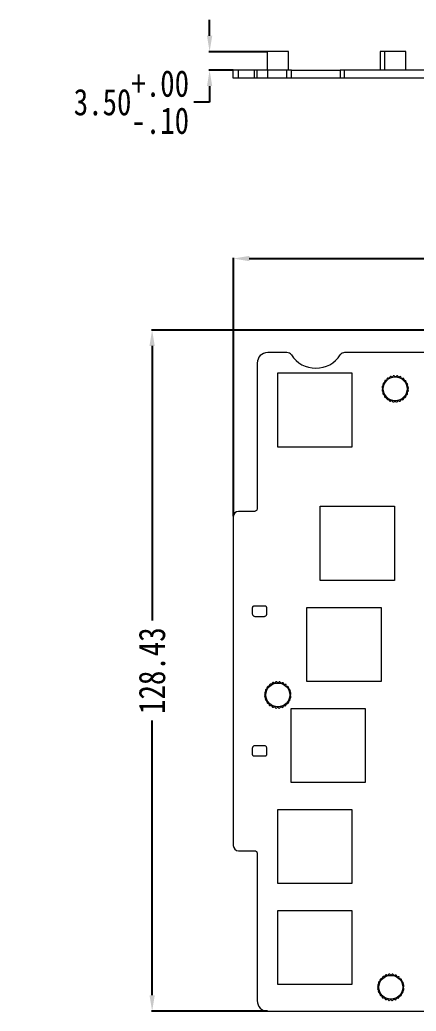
# Model space of a CAD drawing. Header units: inches. Extents: x -365 to 399, y 78 to 478.
# Drawn here: x -324.2 to -249.3, y 99.2 to 286.1 of the extents above; entities that cross this region are included whole.
import ezdxf

# ---------------------------------------------------------------- set-up
doc = ezdxf.new("R2010")
doc.units = ezdxf.units.IN
doc.header["$LTSCALE"] = 2.574606
doc.header["$MEASUREMENT"] = 0
doc.header["$PDMODE"] = 3
doc.header["$PDSIZE"] = 0.3125
doc.layers.get('0').update_dxf_attribs({"linetype": 'CONTINUOUS'})
doc.layers.get('Defpoints').update_dxf_attribs({"linetype": 'CONTINUOUS'})
doc.styles.get("Standard").update_dxf_attribs({"font": 'txt', "width": 0.8})
doc.dimstyles.new('副本 STANDARD', dxfattribs={"dimtxt": 5, "dimasz": 3, "dimexe": 0.125, "dimexo": 0.0625, "dimgap": 0.09, "dimtad": 0, "dimtoh": 1, "dimzin": 4, "dimdsep": 46, "dimtxsty": 'Standard', "dimblk": '_FILLED', "dimcen": 0.09, "dimazin": 1, "dimtp": 0.01, "dimtm": 0.01, "dimtfac": 1, "dimtofl": 0, "dimtmove": 0, "dimatfit": 3, "dimldrblk": '_FILLED', "dimfxl": 1, "dimtolj": 1, "dimtzin": 4, "dimarcsym": 0})

# ---------------------------------------------------------------- blocks, each defined once
blk = doc.blocks.new('_FILLED')
at = {"color": 0, "linetype": 'ByBlock'}
blk.add_solid([(0, 0), (-1, 0.167), (-1, -0.167)], dxfattribs=at)
blk = doc.blocks.new('*D16')
at = {"color": 0, "lineweight": -2, "transparency": 16777216}
for p, q in [((-283.86, 192.47), (-283.86, 241.2)), ((95.19, 194.47), (95.19, 241.2)), ((-280.86, 241.08), (-110.09, 241.08)), ((92.19, 241.08), (-78.58, 241.08))]:
    blk.add_line(p, q, dxfattribs=at)
at = {"layer": 'Defpoints', "color": 0, "transparency": 16777216}
for p in [(95.19, 241.08), (95.19, 194.41), (-283.86, 192.41)]:
    blk.add_point(p, dxfattribs=at)
at = {"color": 0, "lineweight": -2, "transparency": 16777216, "xscale": 3, "yscale": 3, "zscale": 3, "rotation": 180}
blk.add_blockref('_FILLED', (-283.86, 241.08), dxfattribs=at)
at = {"color": 0, "lineweight": -2, "transparency": 16777216, "xscale": 3, "yscale": 3, "zscale": 3}
blk.add_blockref('_FILLED', (95.19, 241.08), dxfattribs=at)
at = {"color": 0, "transparency": 16777216, "insert": (-94.34, 241.08), "char_height": 5, "attachment_point": 5}
blk.add_mtext('\\A1;379.05±.15', dxfattribs=at)
blk = doc.blocks.new('*D18')
at = {"color": 0, "lineweight": -2, "transparency": 16777216}
for p, q in [((-229.54, 227.59), (-299.32, 227.59)), ((-299.19, 224.59), (-299.19, 172.8)), ((-299.19, 102.16), (-299.19, 153.95)), ((-277.42, 99.16), (-299.32, 99.16))]:
    blk.add_line(p, q, dxfattribs=at)
at = {"layer": 'Defpoints', "color": 0, "transparency": 16777216}
for p in [(-229.48, 227.59), (-299.19, 99.16), (-277.36, 99.16)]:
    blk.add_point(p, dxfattribs=at)
at = {"color": 0, "lineweight": -2, "transparency": 16777216, "xscale": 3, "yscale": 3, "zscale": 3}
for p, rotation in [((-299.19, 227.59), 90), ((-299.19, 99.16), 270)]:
    blk.add_blockref('_FILLED', p, dxfattribs=dict(at, rotation=rotation))
at = {"color": 0, "transparency": 16777216, "insert": (-299.19, 163.37), "char_height": 5, "attachment_point": 5, "rotation": 90}
blk.add_mtext('\\A1;128.43', dxfattribs=at)
blk = doc.blocks.new('*D19')
at = {"color": 0, "lineweight": -2, "transparency": 16777216}
for p, q in [((-288.34, 283.09), (-288.34, 286.09)), ((-277.53, 280.09), (-288.47, 280.09)), ((-283.92, 276.59), (-288.47, 276.59)), ((-288.34, 273.59), (-288.34, 270.59)), ((-288.34, 270.59), (-291.34, 270.59))]:
    blk.add_line(p, q, dxfattribs=at)
at = {"layer": 'Defpoints', "color": 0, "transparency": 16777216}
for p in [(-277.47, 280.09), (-288.34, 276.59), (-283.86, 276.59)]:
    blk.add_point(p, dxfattribs=at)
at = {"color": 0, "lineweight": -2, "transparency": 16777216, "xscale": 3, "yscale": 3, "zscale": 3}
for p, rotation in [((-288.34, 280.09), 270), ((-288.34, 276.59), 90)]:
    blk.add_blockref('_FILLED', p, dxfattribs=dict(at, rotation=rotation))
at = {"color": 0, "transparency": 16777216, "insert": (-303.1, 270.59), "char_height": 5, "attachment_point": 5}
blk.add_mtext('\\A1;3.50\\S+.00^ -.10;', dxfattribs=at)

msp = doc.modelspace()

# ---------------------------------------------------------------- linework, layer by layer
at = {"color": 7, "linetype": 'Continuous', "lineweight": 15}
for p, q in [((-277.467, 280.095), (-277.467, 276.595)), ((-275.436, 280.095), (-277.467, 280.095)), ((-273.467, 280.095), (-275.436, 280.095)), ((-273.467, 276.595), (-273.467, 280.095)), ((-256.14, 280.095), (-256.14, 276.595)), ((-255.301, 280.095), (-256.14, 280.095)), ((-255.301, 280.095), (-255.301, 276.595)), ((-253.27, 280.095), (-255.301, 280.095)), ((-251.301, 280.095), (-253.27, 280.095)), ((-251.301, 276.595), (-251.301, 280.095)), ((-283.862, 275.095), (-283.862, 276.595)), ((-282.862, 275.095), (-283.862, 275.095)), ((-282.862, 275.095), (-282.862, 276.595)), ((-279.862, 276.595), (-282.862, 276.595)), ((-279.862, 275.095), (-282.862, 275.095)), ((-279.862, 275.095), (-279.862, 276.595)), ((-279.362, 275.095), (-279.362, 276.595)), ((-277.362, 275.095), (-279.362, 275.095)), ((-277.362, 275.095), (-277.362, 276.595)), ((-273.745, 276.595), (-277.362, 276.595)), ((-273.745, 275.095), (-277.362, 275.095)), ((-273.745, 275.095), (-273.745, 276.595)), ((-272.907, 275.095), (-273.745, 275.095)), ((-272.907, 275.095), (-272.907, 276.595)), ((-263.686, 275.095), (-272.907, 275.095)), ((-263.686, 276.595), (-263.686, 275.095)), ((-262.847, 275.095), (-263.686, 275.095)), ((-262.847, 275.095), (-262.847, 276.595)), ((-231.477, 276.595), (-262.847, 276.595)), ((-231.477, 275.095), (-262.847, 275.095)), ((-273.745, 223.358), (-277.362, 223.358)), ((-231.477, 223.358), (-262.847, 223.358)), ((-279.362, 221.358), (-279.362, 193.908)), ((-275.474, 219.503), (-261.474, 219.503)), ((-275.474, 205.503), (-275.474, 219.503)), ((-261.474, 219.503), (-261.474, 205.503)), ((-261.474, 205.503), (-275.474, 205.503)), ((-279.862, 193.408), (-282.862, 193.408)), ((-267.462, 180.358), (-267.462, 194.358)), ((-267.462, 194.358), (-253.462, 194.358)), ((-253.462, 194.358), (-253.462, 180.358)), ((-283.862, 192.408), (-283.862, 130.408)), ((-253.462, 180.358), (-267.462, 180.358)), ((-280.212, 173.995), (-280.212, 175.295)), ((-279.912, 175.595), (-277.912, 175.595)), ((-277.612, 175.295), (-277.612, 173.995)), ((-269.967, 161.308), (-269.967, 175.308)), ((-269.967, 175.308), (-255.967, 175.308)), ((-255.967, 175.308), (-255.967, 161.308)), ((-278.062, 173.545), (-279.762, 173.545)), ((-255.967, 161.308), (-269.967, 161.308)), ((-272.967, 142.258), (-272.967, 156.258)), ((-272.967, 156.258), (-258.967, 156.258)), ((-258.967, 156.258), (-258.967, 142.258)), ((-280.212, 147.52), (-280.212, 148.82)), ((-279.762, 149.27), (-278.062, 149.27)), ((-277.612, 148.82), (-277.612, 147.52)), ((-277.912, 147.22), (-279.912, 147.22)), ((-258.967, 142.258), (-272.967, 142.258)), ((-275.472, 123.208), (-275.472, 137.208)), ((-275.472, 137.208), (-261.472, 137.208)), ((-261.472, 137.208), (-261.472, 123.208)), ((-282.862, 129.408), (-279.862, 129.408)), ((-279.362, 128.908), (-279.362, 101.158)), ((-261.472, 123.208), (-275.472, 123.208)), ((-275.472, 118.158), (-261.472, 118.158)), ((-275.472, 104.158), (-275.472, 118.158)), ((-261.472, 118.158), (-261.472, 104.158)), ((-261.472, 104.158), (-275.472, 104.158)), ((-277.362, 99.158), (-222.262, 99.158))]:
    msp.add_line(p, q, dxfattribs=at)
for centre in [(-253.301, 216.503), (-275.467, 158.783), (-254.14, 103.658)]:
    msp.add_circle(centre, 2.25, dxfattribs=at)
for centre, radius, start, end in [((-277.362, 221.358), 2, 90, 180), ((-273.745, 222.358), 1, 33.03995, 90), ((-268.296, 225.902), 5.5, 213.03995, 326.96005), ((-262.847, 222.358), 1, 90, 146.96005), ((-254.135, 218.646), 0.2, 115.8285, 163.50704), ((-254.162, 218.635), 0.2, 59.75142, 107.42996), ((-253.935, 219.024), 0.25, 239.75142, 328.50704), ((-253.552, 218.789), 0.2, 100.8285, 148.50704), ((-253.581, 218.786), 0.2, 44.75142, 92.42996), ((-253.261, 219.102), 0.25, 224.75142, 313.50704), ((-252.951, 218.776), 0.2, 85.8285, 133.50704), ((-252.98, 218.78), 0.2, 29.75142, 77.42996), ((-252.59, 219.004), 0.25, 209.75142, 298.50704), ((-252.375, 218.608), 0.2, 70.8285, 118.50704), ((-252.402, 218.62), 0.2, 14.75142, 62.42996), ((-255.574, 216.852), 0.2, 175.8285, 223.50704), ((-255.578, 216.823), 0.2, 119.75142, 167.42996), ((-255.802, 217.214), 0.25, 299.75142, 28.50704), ((-255.406, 217.428), 0.2, 160.8285, 208.50704), ((-255.418, 217.402), 0.2, 104.75142, 152.42996), ((-255.532, 217.837), 0.25, 284.75142, 13.50704), ((-255.095, 217.942), 0.2, 145.8285, 193.50704), ((-255.113, 217.919), 0.2, 89.75142, 137.42996), ((-255.111, 218.369), 0.25, 269.75142, 358.50704), ((-254.661, 218.357), 0.2, 130.8285, 178.50704), ((-254.685, 218.34), 0.2, 74.75142, 122.42996), ((-254.566, 218.774), 0.25, 254.75142, 343.50704), ((-251.967, 218.734), 0.25, 194.75142, 283.50704), ((-251.862, 218.297), 0.2, 55.8285, 103.50704), ((-251.884, 218.315), 0.2, 359.75142, 47.42996), ((-251.434, 218.313), 0.25, 179.75142, 268.50704), ((-251.446, 217.863), 0.2, 40.8285, 88.50704), ((-251.464, 217.887), 0.2, 344.75142, 32.42996), ((-251.03, 217.768), 0.25, 164.75142, 253.50704), ((-251.157, 217.337), 0.2, 25.8285, 73.50704), ((-250.779, 217.137), 0.25, 149.75142, 238.50704), ((-251.168, 217.364), 0.2, 329.75142, 17.42996), ((-251.014, 216.754), 0.2, 10.8285, 58.50704), ((-255.584, 216.223), 0.2, 134.75142, 182.42996), ((-255.587, 216.252), 0.2, 190.8285, 238.50704), ((-255.9, 216.542), 0.25, 314.75142, 43.50704), ((-255.822, 215.868), 0.25, 329.75142, 58.50704), ((-255.433, 215.641), 0.2, 149.75142, 197.42996), ((-255.444, 215.668), 0.2, 205.8285, 253.50704), ((-255.572, 215.237), 0.25, 344.75142, 73.50704), ((-255.138, 215.119), 0.2, 164.75142, 212.42996), ((-255.155, 215.142), 0.2, 220.8285, 268.50704), ((-251.507, 215.063), 0.2, 325.8285, 13.50704), ((-251.069, 215.169), 0.25, 104.75142, 193.50704), ((-251.184, 215.604), 0.2, 284.75142, 332.42996), ((-250.8, 215.792), 0.25, 119.75142, 208.50704), ((-251.195, 215.577), 0.2, 340.8285, 28.50704), ((-250.701, 216.463), 0.25, 134.75142, 223.50704), ((-251.023, 216.182), 0.2, 299.75142, 347.42996), ((-251.027, 216.153), 0.2, 355.8285, 43.50704), ((-251.018, 216.783), 0.2, 314.75142, 2.42996), ((-255.167, 214.692), 0.25, 359.75142, 88.50704), ((-254.717, 214.69), 0.2, 179.75142, 227.42996), ((-254.74, 214.709), 0.2, 235.8285, 283.50704), ((-254.635, 214.271), 0.25, 14.75142, 103.50704), ((-254.2, 214.386), 0.2, 194.75142, 242.42996), ((-254.226, 214.397), 0.2, 250.8285, 298.50704), ((-254.012, 214.002), 0.25, 29.75142, 118.50704), ((-253.621, 214.225), 0.2, 209.75142, 257.42996), ((-253.65, 214.229), 0.2, 265.8285, 313.50704), ((-253.34, 213.903), 0.25, 44.75142, 133.50704), ((-253.021, 214.22), 0.2, 224.75142, 272.42996), ((-253.05, 214.216), 0.2, 280.8285, 328.50704), ((-252.666, 213.981), 0.25, 59.75142, 148.50704), ((-252.439, 214.37), 0.2, 239.75142, 287.42996), ((-252.467, 214.359), 0.2, 295.8285, 343.50704), ((-252.035, 214.231), 0.25, 74.75142, 163.50704), ((-251.917, 214.666), 0.2, 254.75142, 302.42996), ((-251.94, 214.648), 0.2, 310.8285, 358.50704), ((-251.49, 214.636), 0.25, 89.75142, 178.50704), ((-251.488, 215.086), 0.2, 269.75142, 317.42996), ((-282.862, 192.408), 1, 90, 180), ((-276.827, 160.637), 0.2, 130.8285, 178.50704), ((-276.851, 160.62), 0.2, 74.75142, 122.42996), ((-276.732, 161.054), 0.25, 254.75142, 343.50704), ((-276.301, 160.926), 0.2, 115.8285, 163.50704), ((-276.328, 160.915), 0.2, 59.75142, 107.42996), ((-276.102, 161.304), 0.25, 239.75142, 328.50704), ((-275.718, 161.069), 0.2, 100.8285, 148.50704), ((-275.747, 161.066), 0.2, 44.75142, 92.42996), ((-275.427, 161.382), 0.25, 224.75142, 313.50704), ((-275.118, 161.056), 0.2, 85.8285, 133.50704), ((-275.146, 161.06), 0.2, 29.75142, 77.42996), ((-274.756, 161.284), 0.25, 209.75142, 298.50704), ((-274.541, 160.888), 0.2, 70.8285, 118.50704), ((-274.568, 160.9), 0.2, 14.75142, 62.42996), ((-274.133, 161.014), 0.25, 194.75142, 283.50704), ((-274.028, 160.577), 0.2, 55.8285, 103.50704), ((-277.744, 159.103), 0.2, 119.75142, 167.42996), ((-277.74, 159.132), 0.2, 175.8285, 223.50704), ((-278.067, 158.822), 0.25, 314.75142, 43.50704), ((-277.968, 159.494), 0.25, 299.75142, 28.50704), ((-277.572, 159.708), 0.2, 160.8285, 208.50704), ((-277.584, 159.682), 0.2, 104.75142, 152.42996), ((-277.698, 160.117), 0.25, 284.75142, 13.50704), ((-277.261, 160.222), 0.2, 145.8285, 193.50704), ((-277.279, 160.199), 0.2, 89.75142, 137.42996), ((-277.277, 160.649), 0.25, 269.75142, 358.50704), ((-274.051, 160.595), 0.2, 359.75142, 47.42996), ((-273.601, 160.593), 0.25, 179.75142, 268.50704), ((-273.612, 160.143), 0.2, 40.8285, 88.50704), ((-273.63, 160.167), 0.2, 344.75142, 32.42996), ((-273.196, 160.048), 0.25, 164.75142, 253.50704), ((-273.323, 159.617), 0.2, 25.8285, 73.50704), ((-272.945, 159.417), 0.25, 149.75142, 238.50704), ((-273.334, 159.644), 0.2, 329.75142, 17.42996), ((-272.867, 158.743), 0.25, 134.75142, 223.50704), ((-273.181, 159.034), 0.2, 10.8285, 58.50704), ((-273.184, 159.063), 0.2, 314.75142, 2.42996), ((-277.75, 158.503), 0.2, 134.75142, 182.42996), ((-277.753, 158.532), 0.2, 190.8285, 238.50704), ((-277.988, 158.148), 0.25, 329.75142, 58.50704), ((-277.599, 157.921), 0.2, 149.75142, 197.42996), ((-277.61, 157.948), 0.2, 205.8285, 253.50704), ((-277.738, 157.517), 0.25, 344.75142, 73.50704), ((-277.304, 157.399), 0.2, 164.75142, 212.42996), ((-277.321, 157.422), 0.2, 220.8285, 268.50704), ((-277.333, 156.972), 0.25, 359.75142, 88.50704), ((-273.656, 156.916), 0.25, 89.75142, 178.50704), ((-273.655, 157.366), 0.2, 269.75142, 317.42996), ((-273.673, 157.343), 0.2, 325.8285, 13.50704), ((-273.235, 157.449), 0.25, 104.75142, 193.50704), ((-273.35, 157.884), 0.2, 284.75142, 332.42996), ((-272.966, 158.072), 0.25, 119.75142, 208.50704), ((-273.361, 157.857), 0.2, 340.8285, 28.50704), ((-273.189, 158.462), 0.2, 299.75142, 347.42996), ((-273.194, 158.433), 0.2, 355.8285, 43.50704), ((-276.883, 156.97), 0.2, 179.75142, 227.42996), ((-276.906, 156.989), 0.2, 235.8285, 283.50704), ((-276.801, 156.551), 0.25, 14.75142, 103.50704), ((-276.366, 156.666), 0.2, 194.75142, 242.42996), ((-276.393, 156.677), 0.2, 250.8285, 298.50704), ((-276.178, 156.282), 0.25, 29.75142, 118.50704), ((-275.787, 156.505), 0.2, 209.75142, 257.42996), ((-275.816, 156.509), 0.2, 265.8285, 313.50704), ((-275.506, 156.183), 0.25, 44.75142, 133.50704), ((-275.187, 156.5), 0.2, 224.75142, 272.42996), ((-275.216, 156.496), 0.2, 280.8285, 328.50704), ((-274.832, 156.261), 0.25, 59.75142, 148.50704), ((-274.605, 156.65), 0.2, 239.75142, 287.42996), ((-274.633, 156.639), 0.2, 295.8285, 343.50704), ((-274.201, 156.511), 0.25, 74.75142, 163.50704), ((-274.083, 156.946), 0.2, 254.75142, 302.42996), ((-274.106, 156.928), 0.2, 310.8285, 358.50704), ((-282.862, 130.408), 1, 180, 270), ((-256.257, 104.557), 0.2, 104.75142, 152.42996), ((-256.372, 104.992), 0.25, 284.75142, 13.50704), ((-255.934, 105.097), 0.2, 145.8285, 193.50704), ((-255.952, 105.074), 0.2, 89.75142, 137.42996), ((-255.95, 105.524), 0.25, 269.75142, 358.50704), ((-255.501, 105.512), 0.2, 130.8285, 178.50704), ((-255.524, 105.495), 0.2, 74.75142, 122.42996), ((-255.406, 105.929), 0.25, 254.75142, 343.50704), ((-254.974, 105.801), 0.2, 115.8285, 163.50704), ((-255.001, 105.79), 0.2, 59.75142, 107.42996), ((-254.775, 106.179), 0.25, 239.75142, 328.50704), ((-254.391, 105.944), 0.2, 100.8285, 148.50704), ((-254.42, 105.941), 0.2, 44.75142, 92.42996), ((-254.101, 106.257), 0.25, 224.75142, 313.50704), ((-253.791, 105.931), 0.2, 85.8285, 133.50704), ((-253.82, 105.935), 0.2, 29.75142, 77.42996), ((-253.429, 106.159), 0.25, 209.75142, 298.50704), ((-253.214, 105.763), 0.2, 70.8285, 118.50704), ((-253.241, 105.775), 0.2, 14.75142, 62.42996), ((-252.806, 105.889), 0.25, 194.75142, 283.50704), ((-252.701, 105.452), 0.2, 55.8285, 103.50704), ((-252.724, 105.47), 0.2, 359.75142, 47.42996), ((-252.274, 105.468), 0.25, 179.75142, 268.50704), ((-252.286, 105.018), 0.2, 40.8285, 88.50704), ((-252.303, 105.042), 0.2, 344.75142, 32.42996), ((-251.869, 104.923), 0.25, 164.75142, 253.50704), ((-256.423, 103.378), 0.2, 134.75142, 182.42996), ((-256.426, 103.407), 0.2, 190.8285, 238.50704), ((-256.418, 103.978), 0.2, 119.75142, 167.42996), ((-256.413, 104.007), 0.2, 175.8285, 223.50704), ((-256.74, 103.697), 0.25, 314.75142, 43.50704), ((-256.661, 103.023), 0.25, 329.75142, 58.50704), ((-256.641, 104.369), 0.25, 299.75142, 28.50704), ((-256.273, 102.796), 0.2, 149.75142, 197.42996), ((-256.246, 104.583), 0.2, 160.8285, 208.50704), ((-251.997, 104.492), 0.2, 25.8285, 73.50704), ((-251.639, 102.947), 0.25, 119.75142, 208.50704), ((-251.619, 104.292), 0.25, 149.75142, 238.50704), ((-252.035, 102.732), 0.2, 340.8285, 28.50704), ((-252.007, 104.519), 0.2, 329.75142, 17.42996), ((-251.54, 103.618), 0.25, 134.75142, 223.50704), ((-251.862, 103.337), 0.2, 299.75142, 347.42996), ((-251.854, 103.909), 0.2, 10.8285, 58.50704), ((-251.867, 103.308), 0.2, 355.8285, 43.50704), ((-251.857, 103.938), 0.2, 314.75142, 2.42996), ((-277.362, 101.158), 2, 180, 270), ((-256.283, 102.823), 0.2, 205.8285, 253.50704), ((-256.411, 102.392), 0.25, 344.75142, 73.50704), ((-255.977, 102.274), 0.2, 164.75142, 212.42996), ((-255.995, 102.297), 0.2, 220.8285, 268.50704), ((-256.006, 101.847), 0.25, 359.75142, 88.50704), ((-255.556, 101.845), 0.2, 179.75142, 227.42996), ((-255.579, 101.864), 0.2, 235.8285, 283.50704), ((-255.474, 101.426), 0.25, 14.75142, 103.50704), ((-255.039, 101.541), 0.2, 194.75142, 242.42996), ((-255.066, 101.552), 0.2, 250.8285, 298.50704), ((-254.851, 101.157), 0.25, 29.75142, 118.50704), ((-254.46, 101.38), 0.2, 209.75142, 257.42996), ((-254.489, 101.384), 0.2, 265.8285, 313.50704), ((-254.18, 101.058), 0.25, 44.75142, 133.50704), ((-253.86, 101.375), 0.2, 224.75142, 272.42996), ((-253.889, 101.371), 0.2, 280.8285, 328.50704), ((-253.505, 101.136), 0.25, 59.75142, 148.50704), ((-253.279, 101.525), 0.2, 239.75142, 287.42996), ((-253.306, 101.514), 0.2, 295.8285, 343.50704), ((-252.874, 101.386), 0.25, 74.75142, 163.50704), ((-252.756, 101.821), 0.2, 254.75142, 302.42996), ((-252.78, 101.803), 0.2, 310.8285, 358.50704), ((-252.33, 101.791), 0.25, 89.75142, 178.50704), ((-252.328, 102.241), 0.2, 269.75142, 317.42996), ((-252.346, 102.218), 0.2, 325.8285, 13.50704), ((-251.908, 102.324), 0.25, 104.75142, 193.50704), ((-252.023, 102.759), 0.2, 284.75142, 332.42996)]:
    msp.add_arc(centre, radius, start, end, dxfattribs=at)
for points, knots in [([(-282.862, 276.595), (-282.993, 276.595), (-283.255, 276.595), (-283.585, 276.595), (-283.816, 276.595), (-283.847, 276.595), (-283.862, 276.595)], [0, 0, 0, 0, 0.2499883, 0.4999922, 0.7499981, 1, 1, 1, 1]), ([(-279.362, 276.595), (-279.369, 276.595), (-279.384, 276.595), (-279.5, 276.595), (-279.665, 276.595), (-279.796, 276.595), (-279.862, 276.595)], [0, 0, 0, 0, 0.2499999, 0.4999912, 0.7499945, 1, 1, 1, 1]), ([(-279.362, 275.095), (-279.369, 275.095), (-279.384, 275.095), (-279.5, 275.095), (-279.665, 275.095), (-279.796, 275.095), (-279.862, 275.095)], [0, 0, 0, 0, 0.2499999, 0.4999912, 0.7499945, 1, 1, 1, 1]), ([(-277.362, 276.595), (-277.624, 276.595), (-278.148, 276.595), (-278.809, 276.595), (-279.271, 276.595), (-279.332, 276.595), (-279.362, 276.595)], [0, 0, 0, 0, 0.2500004, 0.4999998, 0.7499991, 1, 1, 1, 1]), ([(-272.907, 276.595), (-272.957, 276.595), (-273.057, 276.595), (-273.264, 276.595), (-273.496, 276.595), (-273.662, 276.595), (-273.745, 276.595)], [0, 0, 0, 0, 0.2499991, 0.5000036, 0.749997, 1, 1, 1, 1]), ([(-272.907, 276.595), (-272.631, 276.595), (-272.079, 276.595), (-270.943, 276.595), (-269.664, 276.595), (-268.296, 276.595), (-266.928, 276.595), (-265.65, 276.595), (-264.514, 276.595), (-263.962, 276.595), (-263.686, 276.595)], [0, 0, 0, 0, 0.1249996, 0.2499993, 0.3749994, 0.5, 0.6249993, 0.7500007, 0.8750004, 1, 1, 1, 1]), ([(-262.847, 276.595), (-262.93, 276.595), (-263.096, 276.595), (-263.328, 276.595), (-263.535, 276.595), (-263.635, 276.595), (-263.686, 276.595)], [0, 0, 0, 0, 0.250003, 0.4999964, 0.7500009, 1, 1, 1, 1]), ([(-279.362, 193.908), (-279.369, 193.842), (-279.384, 193.711), (-279.5, 193.546), (-279.665, 193.43), (-279.796, 193.415), (-279.862, 193.408)], [0, 0, 0, 0, 0.2499999, 0.4999912, 0.7499945, 1, 1, 1, 1]), ([(-280.212, 175.295), (-280.207, 175.335), (-280.198, 175.413), (-280.129, 175.513), (-280.03, 175.582), (-279.951, 175.591), (-279.912, 175.595)], [0, 0, 0, 0, 0.24999484, 0.50000461, 0.74998568, 1, 1, 1, 1]), ([(-279.762, 173.545), (-279.821, 173.552), (-279.938, 173.566), (-280.087, 173.67), (-280.191, 173.819), (-280.205, 173.936), (-280.212, 173.995)], [0, 0, 0, 0, 0.2500072, 0.5000034, 0.7499996, 1, 1, 1, 1]), ([(-277.612, 173.995), (-277.618, 173.936), (-277.632, 173.819), (-277.736, 173.67), (-277.885, 173.566), (-278.003, 173.552), (-278.062, 173.545)], [0, 0, 0, 0, 0.2500004, 0.4999966, 0.7499928, 1, 1, 1, 1]), ([(-277.912, 175.595), (-277.872, 175.591), (-277.794, 175.582), (-277.694, 175.513), (-277.625, 175.413), (-277.616, 175.335), (-277.612, 175.295)], [0, 0, 0, 0, 0.2500172, 0.5000011, 0.7499961, 1, 1, 1, 1]), ([(-280.212, 148.82), (-280.205, 148.879), (-280.191, 148.997), (-280.087, 149.145), (-279.938, 149.25), (-279.821, 149.263), (-279.762, 149.27)], [0, 0, 0, 0, 0.2500009, 0.4999972, 0.7499928, 1, 1, 1, 1]), ([(-278.062, 149.27), (-278.003, 149.263), (-277.885, 149.25), (-277.736, 149.145), (-277.632, 148.997), (-277.618, 148.879), (-277.612, 148.82)], [0, 0, 0, 0, 0.2500072, 0.5000028, 0.7499991, 1, 1, 1, 1]), ([(-279.912, 147.22), (-279.951, 147.224), (-280.03, 147.233), (-280.129, 147.303), (-280.198, 147.402), (-280.207, 147.481), (-280.212, 147.52)], [0, 0, 0, 0, 0.2500139, 0.4999967, 0.7500069, 1, 1, 1, 1]), ([(-277.612, 147.52), (-277.616, 147.481), (-277.625, 147.402), (-277.694, 147.303), (-277.794, 147.233), (-277.872, 147.224), (-277.912, 147.22)], [0, 0, 0, 0, 0.25000218, 0.49999752, 0.74998326, 1, 1, 1, 1]), ([(-279.862, 129.408), (-279.796, 129.4), (-279.665, 129.385), (-279.5, 129.269), (-279.384, 129.104), (-279.369, 128.973), (-279.362, 128.908)], [0, 0, 0, 0, 0.25000533, 0.50000711, 0.75000029, 1, 1, 1, 1])]:
    msp.add_open_spline(points, degree=3, knots=knots, dxfattribs=at)

# ---------------------------------------------------------------- dimensions: what is measured, and where the dimension line sits
at = {"color": 3}
dim = msp.add_linear_dim(base=(-288.344, 276.595), p1=(-277.467, 280.095), p2=(-283.862, 276.595), angle=90, dimstyle='副本 STANDARD', override={"dimtol": 1, "dimtp": 0, "dimtm": 0.1}, dxfattribs=at)
dim.commit()
dim.dimension.update_dxf_attribs({"geometry": '*D19', "text_midpoint": (-303.1, 270.595)})
dim = msp.add_linear_dim(base=(95.188, 241.076), p1=(-283.862, 192.408), p2=(95.188, 194.408), dimstyle='副本 STANDARD', override={"dimtol": 1, "dimtp": 0.15, "dimtm": 0.15}, dxfattribs=at)
dim.commit()
dim.dimension.update_dxf_attribs({"geometry": '*D16', "text_midpoint": (-94.337, 241.076)})
dim = msp.add_linear_dim(base=(-299.19, 99.158), p1=(-229.477, 227.586), p2=(-277.362, 99.158), angle=90, dimstyle='副本 STANDARD', dxfattribs=at)
dim.commit()
dim.dimension.update_dxf_attribs({"geometry": '*D18', "text_midpoint": (-299.19, 163.372)})

doc.saveas('drawing.dxf')
